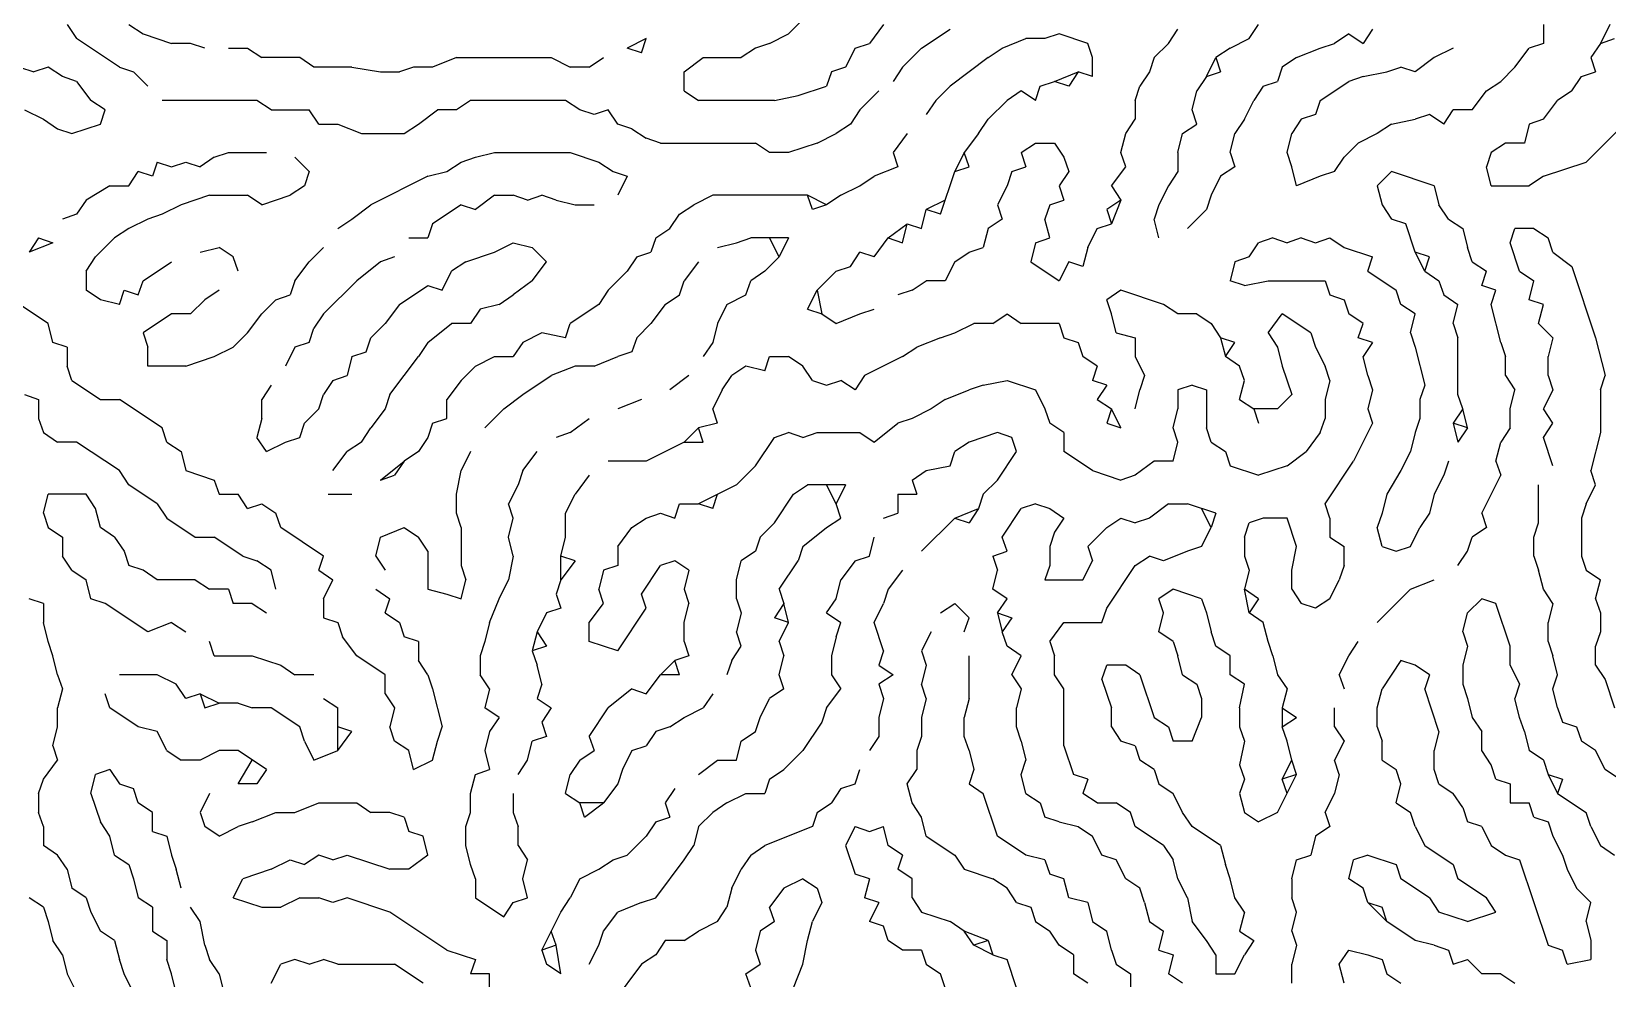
# Model space of a CAD drawing. Extents: x 15 to 2853, y 44 to 1438.
# Drawn here: x 1019.5 to 1351.5, y 1051 to 1250.5 of the extents above; entities that cross this region are included whole.
import ezdxf

# ---------------------------------------------------------------- set-up
doc = ezdxf.new("R2010")
doc.units = 0
doc.layers.add('SKETCH', color=1, linetype='CONTINUOUS')

msp = doc.modelspace()

# ---------------------------------------------------------------- linework, layer by layer
at = {"layer": 'SKETCH'}
for p, q in [((1027, 1252), (1029, 1249)), ((1040, 1252), (1043, 1250)), ((1179, 1250), (1183, 1254)), ((1199, 1252), (1196, 1248)), ((1276, 1249), (1278, 1252)), ((1338, 1252), (1338, 1248)), ((1352, 1252), (1350, 1248)), ((1038, 1243), (1029, 1249)), ((1043, 1250), (1049, 1248)), ((1149, 1249), (1145, 1247)), ((1148, 1246), (1149, 1249)), ((1175, 1248), (1179, 1250)), ((1207, 1247), (1213, 1251)), ((1224, 1247), (1229, 1249)), ((1233, 1249), (1229, 1249)), ((1236, 1250), (1233, 1249)), ((1242, 1248), (1236, 1250)), ((1259, 1248), (1261, 1251)), ((1272, 1247), (1276, 1249)), ((1297, 1250), (1294, 1248)), ((1297, 1250), (1300, 1248)), ((1302, 1251), (1300, 1248)), ((1350, 1248), (1353, 1249)), ((1053, 1248), (1049, 1248)), ((1056, 1247), (1053, 1248)), ((1061, 1247), (1065, 1247)), ((1065, 1247), (1068, 1245)), ((1076, 1245), (1068, 1245)), ((1079, 1243), (1076, 1245)), ((1109, 1245), (1104, 1243)), ((1109, 1245), (1129, 1245)), ((1129, 1245), (1133, 1243)), ((1137, 1243), (1140, 1245)), ((1148, 1246), (1145, 1247)), ((1157, 1242), (1161, 1245)), ((1161, 1245), (1169, 1245)), ((1172, 1247), (1169, 1245)), ((1175, 1248), (1172, 1247)), ((1193, 1247), (1191, 1243)), ((1193, 1247), (1196, 1248)), ((1203, 1243), (1207, 1247)), ((1221, 1245), (1213, 1239)), ((1221, 1245), (1224, 1247)), ((1243, 1245), (1242, 1248)), ((1243, 1241), (1243, 1245)), ((1256, 1245), (1255, 1242)), ((1259, 1248), (1256, 1245)), ((1267, 1241), (1269, 1245)), ((1272, 1247), (1269, 1245)), ((1269, 1245), (1270, 1242)), ((1286, 1245), (1283, 1243)), ((1286, 1245), (1291, 1247)), ((1291, 1247), (1294, 1248)), ((1315, 1245), (1311, 1242)), ((1319, 1247), (1315, 1245)), ((1332, 1243), (1335, 1247)), ((1338, 1248), (1335, 1247)), ((1350, 1248), (1348, 1245)), ((1348, 1245), (1349, 1242)), ((1017, 1243), (1020, 1242)), ((1023, 1243), (1020, 1242)), ((1026, 1241), (1023, 1243)), ((1038, 1243), (1041, 1242)), ((1044, 1239), (1041, 1242)), ((1087, 1243), (1079, 1243)), ((1087, 1243), (1093, 1242)), ((1093, 1242), (1097, 1242)), ((1100, 1243), (1097, 1242)), ((1104, 1243), (1100, 1243)), ((1137, 1243), (1133, 1243)), ((1157, 1238), (1157, 1242)), ((1188, 1242), (1187, 1239)), ((1191, 1243), (1188, 1242)), ((1203, 1243), (1201, 1240)), ((1235, 1240), (1240, 1242)), ((1240, 1242), (1238, 1239)), ((1243, 1241), (1240, 1242)), ((1255, 1242), (1253, 1239)), ((1267, 1241), (1270, 1242)), ((1283, 1243), (1282, 1240)), ((1300, 1241), (1305, 1242)), ((1305, 1242), (1308, 1243)), ((1311, 1242), (1308, 1243)), ((1329, 1240), (1332, 1243)), ((1346, 1241), (1349, 1242)), ((1029, 1240), (1026, 1241)), ((1029, 1240), (1032, 1236)), ((1181, 1237), (1187, 1239)), ((1213, 1239), (1210, 1236)), ((1231, 1236), (1232, 1239)), ((1232, 1239), (1235, 1240)), ((1238, 1239), (1235, 1240)), ((1252, 1236), (1253, 1239)), ((1267, 1241), (1265, 1238)), ((1279, 1239), (1277, 1236)), ((1279, 1239), (1282, 1240)), ((1291, 1236), (1297, 1240)), ((1300, 1241), (1297, 1240)), ((1326, 1238), (1329, 1240)), ((1344, 1238), (1346, 1241)), ((1035, 1234), (1032, 1236)), ((1067, 1236), (1047, 1236)), ((1070, 1234), (1067, 1236)), ((1112, 1236), (1109, 1234)), ((1132, 1236), (1112, 1236)), ((1135, 1234), (1132, 1236)), ((1157, 1238), (1160, 1236)), ((1176, 1236), (1160, 1236)), ((1176, 1236), (1181, 1237)), ((1198, 1238), (1194, 1234)), ((1210, 1236), (1208, 1233)), ((1221, 1232), (1225, 1236)), ((1228, 1238), (1225, 1236)), ((1231, 1236), (1228, 1238)), ((1252, 1236), (1252, 1232)), ((1264, 1234), (1265, 1238)), ((1275, 1232), (1277, 1236)), ((1291, 1236), (1290, 1233)), ((1323, 1234), (1326, 1238)), ((1338, 1232), (1341, 1236)), ((1344, 1238), (1341, 1236)), ((1018, 1234), (1022, 1232)), ((1022, 1232), (1025, 1230)), ((1034, 1231), (1035, 1234)), ((1070, 1234), (1078, 1234)), ((1080, 1231), (1078, 1234)), ((1101, 1231), (1105, 1234)), ((1109, 1234), (1105, 1234)), ((1138, 1233), (1135, 1234)), ((1141, 1234), (1138, 1233)), ((1143, 1231), (1141, 1234)), ((1194, 1234), (1192, 1231)), ((1219, 1229), (1221, 1232)), ((1250, 1229), (1252, 1232)), ((1265, 1231), (1264, 1234)), ((1275, 1232), (1273, 1229)), ((1287, 1232), (1285, 1229)), ((1290, 1233), (1287, 1232)), ((1306, 1231), (1311, 1232)), ((1314, 1233), (1311, 1232)), ((1317, 1231), (1314, 1233)), ((1317, 1231), (1319, 1234)), ((1323, 1234), (1319, 1234)), ((1338, 1232), (1335, 1231)), ((1025, 1230), (1028, 1229)), ((1028, 1229), (1034, 1231)), ((1080, 1231), (1084, 1231)), ((1084, 1231), (1089, 1229)), ((1089, 1229), (1098, 1229)), ((1098, 1229), (1101, 1231)), ((1146, 1230), (1143, 1231)), ((1146, 1230), (1149, 1228)), ((1185, 1227), (1189, 1229)), ((1192, 1231), (1189, 1229)), ((1204, 1229), (1201, 1225)), ((1219, 1229), (1216, 1225)), ((1249, 1225), (1250, 1229)), ((1261, 1225), (1262, 1229)), ((1262, 1229), (1265, 1231)), ((1272, 1225), (1273, 1229)), ((1284, 1225), (1285, 1229)), ((1303, 1229), (1299, 1227)), ((1306, 1231), (1303, 1229)), ((1335, 1231), (1334, 1227)), ((1347, 1223), (1355, 1231)), ((1152, 1227), (1149, 1228)), ((1152, 1227), (1172, 1227)), ((1175, 1225), (1172, 1227)), ((1185, 1227), (1179, 1225)), ((1228, 1225), (1231, 1227)), ((1231, 1227), (1235, 1227)), ((1235, 1227), (1237, 1224)), ((1299, 1227), (1296, 1224)), ((1330, 1227), (1327, 1225)), ((1334, 1227), (1330, 1227)), ((1046, 1223), (1045, 1220)), ((1046, 1223), (1049, 1222)), ((1049, 1222), (1052, 1223)), ((1052, 1223), (1055, 1222)), ((1058, 1224), (1055, 1222)), ((1058, 1224), (1061, 1225)), ((1061, 1225), (1069, 1225)), ((1075, 1224), (1078, 1221)), ((1107, 1221), (1110, 1223)), ((1110, 1223), (1113, 1224)), ((1113, 1224), (1117, 1225)), ((1117, 1225), (1133, 1225)), ((1133, 1225), (1139, 1223)), ((1139, 1223), (1142, 1221)), ((1179, 1225), (1175, 1225)), ((1202, 1222), (1197, 1220)), ((1201, 1225), (1202, 1222)), ((1216, 1225), (1214, 1221)), ((1214, 1221), (1217, 1222)), ((1217, 1222), (1216, 1225)), ((1226, 1221), (1229, 1222)), ((1228, 1225), (1229, 1222)), ((1237, 1224), (1238, 1221)), ((1247, 1218), (1250, 1222)), ((1250, 1222), (1249, 1225)), ((1261, 1225), (1261, 1221)), ((1273, 1222), (1270, 1220)), ((1272, 1225), (1273, 1222)), ((1285, 1222), (1284, 1225)), ((1286, 1218), (1285, 1222)), ((1294, 1221), (1296, 1224)), ((1327, 1225), (1326, 1222)), ((1327, 1218), (1326, 1222)), ((1338, 1220), (1347, 1223)), ((1040, 1218), (1042, 1221)), ((1045, 1220), (1042, 1221)), ((1078, 1221), (1077, 1218)), ((1103, 1220), (1091, 1214)), ((1103, 1220), (1107, 1221)), ((1142, 1221), (1145, 1220)), ((1145, 1220), (1143, 1216)), ((1194, 1218), (1197, 1220)), ((1211, 1212), (1214, 1221)), ((1226, 1221), (1225, 1218)), ((1238, 1221), (1236, 1218)), ((1261, 1221), (1259, 1218)), ((1270, 1220), (1268, 1216)), ((1291, 1220), (1286, 1218)), ((1294, 1221), (1291, 1220)), ((1306, 1221), (1303, 1218)), ((1315, 1218), (1306, 1221)), ((1338, 1220), (1335, 1218)), ((1036, 1218), (1031, 1215)), ((1036, 1218), (1040, 1218)), ((1057, 1216), (1051, 1214)), ((1057, 1216), (1065, 1216)), ((1068, 1214), (1065, 1216)), ((1068, 1214), (1074, 1216)), ((1077, 1218), (1074, 1216)), ((1117, 1216), (1113, 1213)), ((1117, 1216), (1121, 1216)), ((1124, 1215), (1121, 1216)), ((1124, 1215), (1127, 1216)), ((1130, 1215), (1127, 1216)), ((1163, 1216), (1159, 1214)), ((1183, 1216), (1163, 1216)), ((1184, 1213), (1183, 1216)), ((1187, 1214), (1183, 1216)), ((1190, 1216), (1187, 1214)), ((1190, 1216), (1194, 1218)), ((1225, 1218), (1223, 1214)), ((1236, 1218), (1237, 1215)), ((1247, 1218), (1249, 1215)), ((1259, 1218), (1257, 1214)), ((1268, 1216), (1267, 1213)), ((1303, 1218), (1304, 1214)), ((1315, 1218), (1316, 1214)), ((1327, 1218), (1335, 1218)), ((1029, 1212), (1026, 1211)), ((1031, 1215), (1029, 1212)), ((1047, 1212), (1044, 1211)), ((1051, 1214), (1047, 1212)), ((1087, 1211), (1091, 1214)), ((1110, 1214), (1104, 1210)), ((1110, 1214), (1113, 1213)), ((1130, 1215), (1134, 1214)), ((1134, 1214), (1138, 1214)), ((1154, 1209), (1156, 1212)), ((1156, 1212), (1159, 1214)), ((1187, 1214), (1184, 1213)), ((1207, 1209), (1208, 1213)), ((1212, 1215), (1208, 1213)), ((1211, 1212), (1208, 1213)), ((1223, 1214), (1224, 1211)), ((1234, 1214), (1233, 1211)), ((1234, 1214), (1237, 1215)), ((1249, 1215), (1246, 1213)), ((1246, 1213), (1247, 1210)), ((1249, 1215), (1247, 1210)), ((1257, 1214), (1256, 1211)), ((1263, 1209), (1267, 1213)), ((1304, 1214), (1306, 1211)), ((1318, 1211), (1316, 1214)), ((1040, 1209), (1037, 1207)), ((1044, 1211), (1040, 1209)), ((1084, 1209), (1087, 1211)), ((1104, 1210), (1103, 1207)), ((1151, 1207), (1154, 1209)), ((1200, 1207), (1204, 1210)), ((1203, 1206), (1204, 1210)), ((1204, 1210), (1207, 1209)), ((1221, 1209), (1220, 1205)), ((1224, 1211), (1221, 1209)), ((1234, 1207), (1233, 1211)), ((1242, 1205), (1244, 1209)), ((1244, 1209), (1247, 1210)), ((1257, 1207), (1256, 1211)), ((1309, 1210), (1306, 1211)), ((1311, 1204), (1309, 1210)), ((1318, 1211), (1321, 1209)), ((1321, 1209), (1322, 1205)), ((1331, 1206), (1332, 1209)), ((1336, 1209), (1332, 1209)), ((1336, 1209), (1339, 1207)), ((1021, 1207), (1019, 1204)), ((1024, 1206), (1019, 1204)), ((1021, 1207), (1024, 1206)), ((1033, 1203), (1037, 1207)), ((1099, 1207), (1103, 1207)), ((1117, 1204), (1121, 1206)), ((1121, 1206), (1125, 1205)), ((1151, 1207), (1150, 1204)), ((1164, 1205), (1168, 1206)), ((1168, 1206), (1171, 1207)), ((1179, 1207), (1171, 1207)), ((1177, 1203), (1175, 1207)), ((1179, 1207), (1177, 1203)), ((1197, 1203), (1200, 1207)), ((1200, 1207), (1203, 1206)), ((1231, 1206), (1230, 1202)), ((1231, 1206), (1234, 1207)), ((1276, 1203), (1278, 1206)), ((1281, 1207), (1278, 1206)), ((1281, 1207), (1284, 1206)), ((1287, 1207), (1284, 1206)), ((1287, 1207), (1290, 1206)), ((1290, 1206), (1293, 1207)), ((1293, 1207), (1296, 1205)), ((1333, 1200), (1331, 1206)), ((1340, 1204), (1339, 1207)), ((1031, 1200), (1033, 1203)), ((1043, 1198), (1049, 1202)), ((1055, 1204), (1059, 1205)), ((1062, 1203), (1059, 1205)), ((1063, 1200), (1062, 1203)), ((1075, 1198), (1078, 1202)), ((1081, 1205), (1078, 1202)), ((1093, 1202), (1088, 1198)), ((1096, 1203), (1093, 1202)), ((1111, 1202), (1108, 1200)), ((1111, 1202), (1117, 1204)), ((1125, 1205), (1128, 1202)), ((1125, 1198), (1128, 1202)), ((1147, 1203), (1145, 1200)), ((1147, 1203), (1150, 1204)), ((1160, 1202), (1157, 1198)), ((1174, 1200), (1177, 1203)), ((1192, 1201), (1194, 1204)), ((1197, 1203), (1194, 1204)), ((1214, 1202), (1212, 1198)), ((1214, 1202), (1217, 1204)), ((1217, 1204), (1220, 1205)), ((1230, 1202), (1236, 1198)), ((1238, 1202), (1236, 1198)), ((1241, 1201), (1238, 1202)), ((1242, 1205), (1241, 1201)), ((1273, 1202), (1272, 1198)), ((1276, 1203), (1273, 1202)), ((1296, 1205), (1302, 1203)), ((1301, 1200), (1302, 1203)), ((1313, 1200), (1311, 1204)), ((1314, 1203), (1311, 1204)), ((1313, 1200), (1314, 1203)), ((1323, 1202), (1322, 1205)), ((1323, 1202), (1326, 1200)), ((1340, 1204), (1344, 1201)), ((1031, 1200), (1031, 1196)), ((1106, 1196), (1108, 1200)), ((1141, 1196), (1145, 1200)), ((1174, 1200), (1171, 1198)), ((1189, 1200), (1185, 1196)), ((1189, 1200), (1192, 1201)), ((1301, 1200), (1307, 1196)), ((1313, 1200), (1316, 1198)), ((1325, 1197), (1326, 1200)), ((1333, 1200), (1336, 1198)), ((1344, 1201), (1349, 1186)), ((1034, 1194), (1031, 1196)), ((1038, 1193), (1039, 1196)), ((1039, 1196), (1042, 1195)), ((1042, 1195), (1043, 1198)), ((1059, 1196), (1056, 1194)), ((1075, 1198), (1074, 1195)), ((1088, 1198), (1081, 1191)), ((1097, 1193), (1103, 1197)), ((1103, 1197), (1106, 1196)), ((1125, 1198), (1121, 1195)), ((1141, 1196), (1139, 1193)), ((1156, 1195), (1157, 1198)), ((1170, 1195), (1171, 1198)), ((1183, 1192), (1185, 1196)), ((1185, 1196), (1186, 1191)), ((1205, 1196), (1202, 1195)), ((1205, 1196), (1208, 1198)), ((1212, 1198), (1208, 1198)), ((1249, 1196), (1246, 1194)), ((1258, 1193), (1249, 1196)), ((1275, 1197), (1272, 1198)), ((1275, 1197), (1280, 1198)), ((1280, 1198), (1292, 1198)), ((1292, 1198), (1293, 1195)), ((1308, 1193), (1307, 1196)), ((1316, 1198), (1317, 1195)), ((1328, 1196), (1325, 1197)), ((1327, 1193), (1328, 1196)), ((1335, 1194), (1336, 1198)), ((1023, 1189), (1017, 1193)), ((1038, 1193), (1034, 1194)), ((1053, 1191), (1056, 1194)), ((1071, 1194), (1068, 1191)), ((1071, 1194), (1074, 1195)), ((1097, 1193), (1094, 1189)), ((1114, 1192), (1112, 1189)), ((1118, 1193), (1114, 1192)), ((1118, 1193), (1121, 1195)), ((1139, 1193), (1133, 1189)), ((1153, 1193), (1150, 1189)), ((1153, 1193), (1156, 1195)), ((1166, 1193), (1164, 1189)), ((1166, 1193), (1170, 1195)), ((1183, 1192), (1186, 1191)), ((1194, 1191), (1197, 1192)), ((1247, 1191), (1246, 1194)), ((1261, 1191), (1258, 1193)), ((1293, 1195), (1296, 1194)), ((1296, 1194), (1297, 1191)), ((1311, 1191), (1308, 1193)), ((1317, 1195), (1320, 1193)), ((1319, 1189), (1320, 1193)), ((1329, 1185), (1327, 1193)), ((1338, 1193), (1335, 1194)), ((1337, 1189), (1338, 1193)), ((1024, 1185), (1023, 1189)), ((1049, 1191), (1043, 1187)), ((1053, 1191), (1049, 1191)), ((1065, 1187), (1068, 1191)), ((1081, 1191), (1079, 1188)), ((1091, 1186), (1094, 1189)), ((1103, 1185), (1108, 1189)), ((1112, 1189), (1108, 1189)), ((1132, 1186), (1133, 1189)), ((1150, 1189), (1147, 1186)), ((1164, 1189), (1163, 1185)), ((1186, 1191), (1189, 1189)), ((1189, 1189), (1194, 1191)), ((1214, 1187), (1218, 1189)), ((1222, 1189), (1218, 1189)), ((1222, 1189), (1225, 1191)), ((1225, 1191), (1228, 1189)), ((1236, 1189), (1228, 1189)), ((1236, 1189), (1237, 1186)), ((1248, 1187), (1247, 1191)), ((1265, 1191), (1261, 1191)), ((1265, 1191), (1268, 1189)), ((1268, 1189), (1270, 1186)), ((1280, 1187), (1283, 1191)), ((1289, 1187), (1283, 1191)), ((1300, 1189), (1297, 1191)), ((1299, 1186), (1300, 1189)), ((1310, 1187), (1311, 1191)), ((1319, 1189), (1320, 1186)), ((1340, 1186), (1337, 1189)), ((1043, 1187), (1044, 1184)), ((1062, 1184), (1065, 1187)), ((1078, 1185), (1079, 1188)), ((1090, 1183), (1091, 1186)), ((1127, 1187), (1123, 1185)), ((1132, 1186), (1127, 1187)), ((1147, 1186), (1146, 1183)), ((1211, 1186), (1206, 1184)), ((1211, 1186), (1214, 1187)), ((1237, 1186), (1240, 1185)), ((1248, 1187), (1252, 1186)), ((1252, 1186), (1252, 1182)), ((1273, 1185), (1270, 1186)), ((1270, 1186), (1271, 1182)), ((1280, 1187), (1282, 1184)), ((1289, 1187), (1290, 1184)), ((1302, 1185), (1299, 1186)), ((1310, 1187), (1311, 1184)), ((1320, 1174), (1320, 1186)), ((1340, 1186), (1339, 1182)), ((1349, 1186), (1351, 1178)), ((1027, 1184), (1024, 1185)), ((1027, 1184), (1027, 1180)), ((1044, 1180), (1044, 1184)), ((1052, 1180), (1058, 1182)), ((1058, 1182), (1062, 1184)), ((1075, 1184), (1073, 1180)), ((1078, 1185), (1075, 1184)), ((1087, 1182), (1086, 1178)), ((1087, 1182), (1090, 1183)), ((1095, 1174), (1101, 1182)), ((1103, 1185), (1101, 1182)), ((1113, 1180), (1117, 1182)), ((1117, 1182), (1121, 1182)), ((1123, 1185), (1121, 1182)), ((1138, 1180), (1143, 1182)), ((1146, 1183), (1143, 1182)), ((1163, 1185), (1161, 1182)), ((1174, 1179), (1175, 1182)), ((1175, 1182), (1179, 1182)), ((1182, 1180), (1179, 1182)), ((1203, 1182), (1195, 1178)), ((1203, 1182), (1206, 1184)), ((1240, 1185), (1241, 1182)), ((1244, 1180), (1241, 1182)), ((1252, 1182), (1254, 1178)), ((1271, 1182), (1273, 1185)), ((1274, 1180), (1271, 1182)), ((1282, 1184), (1283, 1180)), ((1290, 1184), (1292, 1180)), ((1302, 1185), (1300, 1182)), ((1301, 1178), (1300, 1182)), ((1311, 1184), (1313, 1176)), ((1329, 1185), (1330, 1182)), ((1330, 1178), (1330, 1182)), ((1339, 1178), (1339, 1182)), ((1028, 1177), (1027, 1180)), ((1052, 1180), (1044, 1180)), ((1113, 1180), (1110, 1177)), ((1134, 1180), (1129, 1178)), ((1138, 1180), (1134, 1180)), ((1170, 1180), (1167, 1178)), ((1174, 1179), (1170, 1180)), ((1184, 1177), (1182, 1180)), ((1244, 1180), (1243, 1177)), ((1275, 1177), (1274, 1180)), ((1283, 1180), (1285, 1174)), ((1293, 1177), (1292, 1180)), ((1028, 1177), (1034, 1173)), ((1070, 1176), (1068, 1173)), ((1083, 1177), (1081, 1174)), ((1083, 1177), (1086, 1178)), ((1110, 1177), (1107, 1173)), ((1123, 1174), (1129, 1178)), ((1158, 1178), (1154, 1175)), ((1165, 1175), (1167, 1178)), ((1184, 1177), (1187, 1176)), ((1187, 1176), (1190, 1177)), ((1193, 1175), (1190, 1177)), ((1195, 1178), (1193, 1175)), ((1220, 1176), (1217, 1175)), ((1220, 1176), (1225, 1177)), ((1225, 1177), (1231, 1175)), ((1246, 1176), (1243, 1177)), ((1246, 1176), (1244, 1173)), ((1254, 1178), (1253, 1175)), ((1264, 1176), (1261, 1175)), ((1264, 1176), (1267, 1175)), ((1274, 1173), (1275, 1177)), ((1293, 1177), (1292, 1173)), ((1301, 1178), (1302, 1175)), ((1313, 1176), (1312, 1173)), ((1330, 1178), (1332, 1175)), ((1339, 1178), (1340, 1175)), ((1350, 1175), (1351, 1178)), ((1018, 1174), (1021, 1173)), ((1021, 1173), (1021, 1169)), ((1034, 1173), (1038, 1173)), ((1047, 1167), (1038, 1173)), ((1068, 1169), (1068, 1173)), ((1080, 1171), (1081, 1174)), ((1095, 1174), (1094, 1171)), ((1107, 1169), (1107, 1173)), ((1119, 1171), (1123, 1174)), ((1148, 1173), (1143, 1171)), ((1165, 1175), (1163, 1171)), ((1212, 1173), (1209, 1171)), ((1212, 1173), (1217, 1175)), ((1231, 1175), (1233, 1171)), ((1244, 1173), (1247, 1171)), ((1252, 1171), (1253, 1175)), ((1261, 1175), (1261, 1171)), ((1267, 1175), (1267, 1167)), ((1274, 1173), (1277, 1171)), ((1285, 1174), (1282, 1171)), ((1292, 1173), (1292, 1169)), ((1302, 1175), (1301, 1171)), ((1312, 1173), (1312, 1169)), ((1321, 1171), (1320, 1174)), ((1331, 1171), (1332, 1175)), ((1340, 1175), (1338, 1171)), ((1350, 1175), (1350, 1166)), ((1021, 1169), (1022, 1166)), ((1068, 1169), (1067, 1165)), ((1077, 1168), (1080, 1171)), ((1094, 1171), (1091, 1167)), ((1104, 1168), (1107, 1169)), ((1115, 1167), (1119, 1171)), ((1133, 1166), (1137, 1169)), ((1164, 1168), (1163, 1171)), ((1205, 1169), (1202, 1168)), ((1209, 1171), (1205, 1169)), ((1233, 1171), (1234, 1168)), ((1247, 1171), (1246, 1168)), ((1249, 1167), (1247, 1171)), ((1260, 1167), (1261, 1171)), ((1282, 1171), (1277, 1171)), ((1277, 1171), (1278, 1168)), ((1291, 1166), (1292, 1169)), ((1301, 1171), (1302, 1168)), ((1312, 1169), (1311, 1166)), ((1321, 1171), (1319, 1168)), ((1322, 1167), (1321, 1171)), ((1331, 1167), (1331, 1171)), ((1340, 1168), (1338, 1171)), ((1022, 1166), (1025, 1164)), ((1048, 1164), (1047, 1167)), ((1076, 1165), (1077, 1168)), ((1089, 1164), (1091, 1167)), ((1104, 1168), (1103, 1165)), ((1133, 1166), (1130, 1165)), ((1157, 1164), (1160, 1167)), ((1164, 1168), (1160, 1167)), ((1161, 1164), (1160, 1167)), ((1176, 1165), (1179, 1166)), ((1182, 1165), (1179, 1166)), ((1182, 1165), (1185, 1166)), ((1185, 1166), (1194, 1166)), ((1194, 1166), (1197, 1164)), ((1197, 1164), (1202, 1168)), ((1223, 1166), (1217, 1164)), ((1226, 1165), (1223, 1166)), ((1237, 1166), (1234, 1168)), ((1237, 1166), (1237, 1162)), ((1246, 1168), (1249, 1167)), ((1261, 1164), (1260, 1167)), ((1268, 1164), (1267, 1167)), ((1291, 1166), (1288, 1162)), ((1302, 1168), (1298, 1160)), ((1311, 1166), (1310, 1162)), ((1322, 1167), (1319, 1168)), ((1319, 1168), (1320, 1164)), ((1322, 1167), (1320, 1164)), ((1331, 1167), (1329, 1164)), ((1338, 1165), (1340, 1168)), ((1350, 1166), (1348, 1158)), ((1029, 1164), (1025, 1164)), ((1038, 1158), (1029, 1164)), ((1048, 1164), (1051, 1162)), ((1051, 1162), (1052, 1158)), ((1069, 1162), (1067, 1165)), ((1069, 1162), (1073, 1164)), ((1073, 1164), (1076, 1165)), ((1083, 1158), (1086, 1162)), ((1089, 1164), (1086, 1162)), ((1101, 1162), (1098, 1160)), ((1103, 1165), (1101, 1162)), ((1112, 1162), (1110, 1158)), ((1123, 1158), (1126, 1162)), ((1157, 1164), (1149, 1160)), ((1157, 1164), (1161, 1164)), ((1172, 1159), (1176, 1165)), ((1213, 1159), (1214, 1162)), ((1217, 1164), (1214, 1162)), ((1223, 1156), (1227, 1162)), ((1227, 1162), (1226, 1165)), ((1243, 1158), (1237, 1162)), ((1260, 1160), (1261, 1164)), ((1268, 1164), (1271, 1162)), ((1271, 1162), (1272, 1159)), ((1284, 1159), (1288, 1162)), ((1310, 1162), (1308, 1158)), ((1328, 1160), (1329, 1164)), ((1340, 1159), (1338, 1165)), ((1093, 1156), (1098, 1160)), ((1098, 1160), (1096, 1157)), ((1149, 1160), (1141, 1160)), ((1172, 1159), (1168, 1155)), ((1208, 1158), (1213, 1159)), ((1256, 1160), (1252, 1157)), ((1260, 1160), (1256, 1160)), ((1272, 1159), (1278, 1157)), ((1284, 1159), (1278, 1157)), ((1292, 1151), (1298, 1160)), ((1318, 1160), (1317, 1157)), ((1328, 1160), (1329, 1157)), ((1040, 1155), (1038, 1158)), ((1052, 1158), (1058, 1156)), ((1058, 1156), (1059, 1153)), ((1093, 1156), (1096, 1157)), ((1109, 1153), (1110, 1158)), ((1123, 1158), (1122, 1155)), ((1137, 1157), (1134, 1153)), ((1205, 1156), (1208, 1158)), ((1205, 1156), (1206, 1153)), ((1223, 1156), (1220, 1153)), ((1243, 1158), (1249, 1156)), ((1252, 1157), (1249, 1156)), ((1308, 1158), (1305, 1153)), ((1317, 1157), (1315, 1153)), ((1325, 1149), (1329, 1157)), ((1349, 1155), (1348, 1158)), ((1022, 1149), (1023, 1153)), ((1031, 1153), (1023, 1153)), ((1033, 1150), (1031, 1153)), ((1046, 1151), (1040, 1155)), ((1059, 1153), (1063, 1153)), ((1065, 1150), (1063, 1153)), ((1082, 1153), (1087, 1153)), ((1109, 1149), (1109, 1153)), ((1122, 1155), (1120, 1151)), ((1132, 1149), (1134, 1153)), ((1168, 1155), (1160, 1151)), ((1163, 1150), (1164, 1153)), ((1176, 1147), (1180, 1153)), ((1180, 1153), (1183, 1155)), ((1191, 1155), (1183, 1155)), ((1189, 1151), (1187, 1155)), ((1191, 1155), (1189, 1151)), ((1202, 1153), (1202, 1149)), ((1202, 1153), (1206, 1153)), ((1220, 1153), (1219, 1150)), ((1305, 1153), (1304, 1149)), ((1315, 1153), (1314, 1149)), ((1337, 1147), (1337, 1155)), ((1347, 1151), (1349, 1155)), ((1022, 1149), (1023, 1146)), ((1034, 1146), (1033, 1150)), ((1046, 1151), (1048, 1148)), ((1065, 1150), (1068, 1151)), ((1068, 1151), (1071, 1149)), ((1072, 1146), (1071, 1149)), ((1110, 1146), (1109, 1149)), ((1121, 1148), (1120, 1151)), ((1132, 1144), (1132, 1149)), ((1149, 1148), (1152, 1149)), ((1152, 1149), (1155, 1148)), ((1155, 1148), (1156, 1151)), ((1156, 1151), (1160, 1151)), ((1163, 1150), (1160, 1151)), ((1190, 1148), (1189, 1151)), ((1199, 1148), (1202, 1149)), ((1214, 1148), (1219, 1150)), ((1219, 1150), (1217, 1147)), ((1224, 1144), (1228, 1150)), ((1231, 1151), (1228, 1150)), ((1231, 1151), (1234, 1150)), ((1234, 1150), (1237, 1148)), ((1259, 1151), (1255, 1148)), ((1259, 1151), (1263, 1151)), ((1269, 1149), (1263, 1151)), ((1268, 1146), (1266, 1150)), ((1269, 1149), (1268, 1146)), ((1293, 1148), (1292, 1151)), ((1304, 1149), (1303, 1146)), ((1314, 1149), (1312, 1146)), ((1325, 1149), (1326, 1146)), ((1347, 1151), (1346, 1148)), ((1023, 1146), (1026, 1144)), ((1037, 1144), (1034, 1146)), ((1048, 1148), (1054, 1144)), ((1081, 1140), (1072, 1146)), ((1093, 1144), (1098, 1146)), ((1098, 1146), (1101, 1144)), ((1110, 1146), (1110, 1138)), ((1120, 1144), (1121, 1148)), ((1143, 1142), (1146, 1146)), ((1146, 1146), (1149, 1148)), ((1173, 1144), (1176, 1147)), ((1182, 1142), (1187, 1146)), ((1187, 1146), (1190, 1148)), ((1207, 1141), (1214, 1148)), ((1214, 1148), (1217, 1147)), ((1237, 1148), (1235, 1145)), ((1242, 1142), (1246, 1146)), ((1246, 1146), (1249, 1148)), ((1249, 1148), (1252, 1147)), ((1255, 1148), (1252, 1147)), ((1266, 1142), (1268, 1146)), ((1275, 1144), (1276, 1147)), ((1279, 1148), (1276, 1147)), ((1284, 1148), (1279, 1148)), ((1286, 1142), (1284, 1148)), ((1293, 1148), (1293, 1144)), ((1304, 1142), (1303, 1146)), ((1310, 1142), (1312, 1146)), ((1326, 1146), (1323, 1144)), ((1336, 1144), (1337, 1147)), ((1346, 1148), (1346, 1140)), ((1026, 1144), (1026, 1140)), ((1037, 1144), (1039, 1141)), ((1054, 1144), (1058, 1144)), ((1064, 1140), (1058, 1144)), ((1092, 1140), (1093, 1144)), ((1103, 1141), (1101, 1144)), ((1121, 1140), (1120, 1144)), ((1131, 1140), (1132, 1144)), ((1173, 1144), (1172, 1141)), ((1196, 1140), (1197, 1144)), ((1225, 1141), (1224, 1144)), ((1235, 1145), (1234, 1142)), ((1275, 1144), (1275, 1140)), ((1293, 1144), (1296, 1142)), ((1322, 1141), (1323, 1144)), ((1336, 1140), (1336, 1144)), ((1028, 1137), (1026, 1140)), ((1039, 1141), (1040, 1138)), ((1064, 1140), (1067, 1139)), ((1070, 1137), (1067, 1139)), ((1080, 1137), (1081, 1140)), ((1092, 1140), (1094, 1137)), ((1103, 1141), (1103, 1133)), ((1121, 1140), (1120, 1135)), ((1134, 1139), (1131, 1140)), ((1131, 1135), (1131, 1140)), ((1134, 1139), (1131, 1135)), ((1143, 1142), (1143, 1138)), ((1155, 1139), (1152, 1138)), ((1158, 1137), (1155, 1139)), ((1168, 1135), (1169, 1139)), ((1172, 1141), (1169, 1139)), ((1177, 1133), (1181, 1139)), ((1182, 1142), (1181, 1139)), ((1193, 1139), (1190, 1135)), ((1193, 1139), (1196, 1140)), ((1222, 1140), (1225, 1141)), ((1222, 1140), (1223, 1137)), ((1234, 1142), (1234, 1138)), ((1241, 1135), (1243, 1139)), ((1242, 1142), (1243, 1139)), ((1252, 1138), (1255, 1140)), ((1258, 1139), (1255, 1140)), ((1263, 1141), (1258, 1139)), ((1266, 1142), (1263, 1141)), ((1275, 1140), (1276, 1137)), ((1285, 1137), (1286, 1142)), ((1296, 1138), (1296, 1142)), ((1304, 1142), (1307, 1141)), ((1307, 1141), (1310, 1142)), ((1320, 1138), (1322, 1141)), ((1336, 1140), (1337, 1137)), ((1346, 1140), (1347, 1137)), ((1028, 1137), (1031, 1135)), ((1043, 1137), (1040, 1138)), ((1046, 1135), (1043, 1137)), ((1071, 1133), (1070, 1137)), ((1080, 1137), (1083, 1135)), ((1110, 1138), (1111, 1135)), ((1140, 1137), (1139, 1133)), ((1143, 1138), (1140, 1137)), ((1148, 1132), (1152, 1138)), ((1158, 1137), (1157, 1133)), ((1203, 1137), (1200, 1133)), ((1222, 1133), (1223, 1137)), ((1234, 1138), (1233, 1135)), ((1246, 1129), (1252, 1138)), ((1276, 1137), (1275, 1133)), ((1285, 1133), (1285, 1137)), ((1296, 1138), (1295, 1135)), ((1338, 1133), (1337, 1137)), ((1347, 1137), (1350, 1135)), ((1032, 1131), (1031, 1135)), ((1054, 1135), (1046, 1135)), ((1054, 1135), (1057, 1133)), ((1061, 1133), (1057, 1133)), ((1061, 1133), (1062, 1130)), ((1081, 1131), (1083, 1135)), ((1092, 1133), (1095, 1131)), ((1103, 1133), (1107, 1132)), ((1110, 1131), (1111, 1135)), ((1118, 1131), (1120, 1135)), ((1131, 1135), (1130, 1132)), ((1140, 1130), (1139, 1133)), ((1157, 1133), (1158, 1130)), ((1168, 1131), (1168, 1135)), ((1177, 1133), (1178, 1130)), ((1189, 1131), (1190, 1135)), ((1200, 1133), (1199, 1130)), ((1225, 1131), (1222, 1133)), ((1233, 1135), (1241, 1135)), ((1260, 1133), (1257, 1131)), ((1266, 1131), (1260, 1133)), ((1276, 1128), (1275, 1133)), ((1278, 1131), (1275, 1133)), ((1285, 1133), (1287, 1130)), ((1293, 1131), (1295, 1135)), ((1303, 1126), (1310, 1133)), ((1310, 1133), (1315, 1135)), ((1340, 1130), (1338, 1133)), ((1349, 1131), (1350, 1135)), ((1022, 1130), (1019, 1131)), ((1022, 1130), (1022, 1126)), ((1035, 1130), (1032, 1131)), ((1044, 1124), (1035, 1130)), ((1066, 1130), (1062, 1130)), ((1066, 1130), (1069, 1128)), ((1081, 1131), (1081, 1127)), ((1094, 1128), (1095, 1131)), ((1107, 1132), (1110, 1131)), ((1116, 1126), (1118, 1131)), ((1131, 1129), (1128, 1128)), ((1130, 1132), (1131, 1129)), ((1137, 1126), (1140, 1130)), ((1143, 1120), (1149, 1129)), ((1149, 1129), (1148, 1132)), ((1157, 1126), (1158, 1130)), ((1168, 1131), (1169, 1128)), ((1178, 1130), (1176, 1127)), ((1179, 1126), (1178, 1130)), ((1187, 1128), (1189, 1131)), ((1197, 1126), (1199, 1130)), ((1211, 1128), (1214, 1130)), ((1214, 1130), (1217, 1127)), ((1223, 1128), (1225, 1131)), ((1245, 1126), (1246, 1129)), ((1258, 1128), (1257, 1131)), ((1266, 1131), (1267, 1128)), ((1278, 1131), (1276, 1128)), ((1290, 1129), (1287, 1130)), ((1293, 1131), (1290, 1129)), ((1322, 1128), (1325, 1131)), ((1328, 1130), (1325, 1131)), ((1331, 1121), (1328, 1130)), ((1340, 1130), (1339, 1126)), ((1349, 1131), (1350, 1128)), ((1023, 1122), (1022, 1126)), ((1049, 1126), (1044, 1124)), ((1049, 1126), (1052, 1124)), ((1081, 1127), (1084, 1126)), ((1084, 1126), (1085, 1123)), ((1094, 1128), (1097, 1126)), ((1097, 1126), (1098, 1123)), ((1116, 1126), (1115, 1122)), ((1128, 1128), (1126, 1124)), ((1137, 1122), (1137, 1126)), ((1157, 1122), (1157, 1126)), ((1169, 1128), (1168, 1124)), ((1179, 1126), (1176, 1127)), ((1177, 1122), (1179, 1126)), ((1187, 1128), (1190, 1126)), ((1189, 1123), (1190, 1126)), ((1199, 1120), (1197, 1126)), ((1216, 1124), (1217, 1127)), ((1223, 1128), (1226, 1127)), ((1223, 1128), (1224, 1124)), ((1226, 1127), (1224, 1124)), ((1234, 1122), (1237, 1126)), ((1237, 1126), (1245, 1126)), ((1257, 1124), (1258, 1128)), ((1267, 1128), (1268, 1124)), ((1279, 1126), (1276, 1128)), ((1280, 1122), (1279, 1126)), ((1321, 1124), (1322, 1128)), ((1339, 1122), (1339, 1126)), ((1350, 1128), (1350, 1124)), ((1088, 1119), (1085, 1123)), ((1101, 1122), (1098, 1123)), ((1126, 1124), (1125, 1120)), ((1126, 1124), (1128, 1121)), ((1169, 1121), (1168, 1124)), ((1189, 1123), (1188, 1119)), ((1209, 1124), (1207, 1120)), ((1225, 1121), (1224, 1124)), ((1260, 1122), (1257, 1124)), ((1269, 1121), (1268, 1124)), ((1321, 1124), (1322, 1121)), ((1350, 1124), (1349, 1121)), ((1024, 1119), (1023, 1122)), ((1025, 1115), (1024, 1119)), ((1058, 1119), (1057, 1122)), ((1058, 1119), (1066, 1119)), ((1066, 1119), (1072, 1117)), ((1094, 1115), (1088, 1119)), ((1101, 1122), (1101, 1118)), ((1115, 1122), (1114, 1119)), ((1114, 1119), (1114, 1115)), ((1128, 1121), (1125, 1120)), ((1125, 1120), (1126, 1117)), ((1143, 1120), (1137, 1122)), ((1158, 1119), (1155, 1118)), ((1157, 1122), (1158, 1119)), ((1167, 1118), (1169, 1121)), ((1177, 1122), (1178, 1119)), ((1177, 1115), (1178, 1119)), ((1188, 1119), (1188, 1115)), ((1199, 1120), (1198, 1117)), ((1207, 1120), (1208, 1117)), ((1217, 1110), (1217, 1119)), ((1228, 1119), (1225, 1121)), ((1226, 1115), (1228, 1119)), ((1234, 1122), (1235, 1119)), ((1235, 1115), (1235, 1119)), ((1260, 1122), (1261, 1119)), ((1262, 1115), (1261, 1119)), ((1272, 1119), (1269, 1121)), ((1272, 1115), (1272, 1119)), ((1281, 1119), (1280, 1122)), ((1281, 1119), (1282, 1115)), ((1295, 1115), (1297, 1119)), ((1297, 1119), (1299, 1122)), ((1322, 1121), (1321, 1117)), ((1331, 1117), (1331, 1121)), ((1339, 1122), (1340, 1119)), ((1341, 1115), (1340, 1119)), ((1349, 1117), (1349, 1121)), ((1072, 1117), (1075, 1115)), ((1103, 1115), (1101, 1118)), ((1127, 1113), (1126, 1117)), ((1152, 1115), (1155, 1118)), ((1156, 1115), (1155, 1118)), ((1167, 1118), (1166, 1115)), ((1198, 1117), (1201, 1115)), ((1208, 1117), (1207, 1113)), ((1245, 1114), (1246, 1117)), ((1250, 1117), (1246, 1117)), ((1253, 1115), (1250, 1117)), ((1308, 1118), (1304, 1112)), ((1311, 1117), (1308, 1118)), ((1314, 1115), (1311, 1117)), ((1321, 1117), (1321, 1113)), ((1331, 1117), (1333, 1113)), ((1349, 1117), (1351, 1114)), ((1025, 1115), (1026, 1112)), ((1046, 1115), (1038, 1115)), ((1050, 1113), (1046, 1115)), ((1052, 1110), (1050, 1113)), ((1079, 1115), (1075, 1115)), ((1094, 1111), (1094, 1115)), ((1103, 1115), (1104, 1112)), ((1116, 1112), (1114, 1115)), ((1127, 1113), (1126, 1110)), ((1149, 1111), (1152, 1115)), ((1156, 1115), (1152, 1115)), ((1178, 1112), (1177, 1115)), ((1188, 1115), (1190, 1112)), ((1201, 1115), (1198, 1113)), ((1198, 1113), (1199, 1110)), ((1208, 1110), (1207, 1113)), ((1226, 1115), (1228, 1112)), ((1237, 1112), (1235, 1115)), ((1245, 1114), (1247, 1108)), ((1253, 1115), (1256, 1106)), ((1262, 1115), (1265, 1113)), ((1265, 1113), (1266, 1110)), ((1275, 1113), (1272, 1115)), ((1274, 1108), (1275, 1113)), ((1282, 1115), (1284, 1112)), ((1295, 1115), (1296, 1112)), ((1314, 1115), (1313, 1112)), ((1321, 1113), (1322, 1110)), ((1333, 1113), (1332, 1110)), ((1340, 1112), (1341, 1115)), ((1351, 1114), (1353, 1108)), ((1026, 1112), (1025, 1108)), ((1036, 1108), (1035, 1111)), ((1055, 1111), (1052, 1110)), ((1055, 1111), (1056, 1108)), ((1055, 1111), (1059, 1109)), ((1056, 1108), (1059, 1109)), ((1063, 1109), (1059, 1109)), ((1063, 1109), (1066, 1108)), ((1081, 1110), (1084, 1108)), ((1094, 1111), (1096, 1108)), ((1104, 1112), (1106, 1104)), ((1116, 1112), (1115, 1108)), ((1126, 1110), (1129, 1108)), ((1146, 1112), (1141, 1108)), ((1146, 1112), (1149, 1111)), ((1163, 1111), (1161, 1108)), ((1173, 1106), (1175, 1110)), ((1178, 1112), (1175, 1110)), ((1187, 1108), (1190, 1112)), ((1199, 1110), (1198, 1106)), ((1208, 1110), (1207, 1106)), ((1217, 1110), (1216, 1106)), ((1228, 1112), (1227, 1108)), ((1237, 1100), (1237, 1112)), ((1266, 1110), (1266, 1106)), ((1284, 1112), (1283, 1108)), ((1303, 1108), (1304, 1112)), ((1316, 1103), (1313, 1112)), ((1322, 1110), (1323, 1106)), ((1333, 1106), (1332, 1110)), ((1341, 1108), (1340, 1112)), ((1025, 1104), (1025, 1108)), ((1042, 1104), (1036, 1108)), ((1070, 1108), (1066, 1108)), ((1076, 1104), (1070, 1108)), ((1084, 1099), (1084, 1108)), ((1096, 1108), (1095, 1104)), ((1118, 1106), (1115, 1108)), ((1118, 1106), (1116, 1103)), ((1129, 1108), (1127, 1105)), ((1137, 1102), (1141, 1108)), ((1154, 1104), (1157, 1106)), ((1157, 1106), (1161, 1108)), ((1172, 1103), (1173, 1106)), ((1187, 1108), (1186, 1105)), ((1198, 1106), (1198, 1102)), ((1207, 1106), (1207, 1102)), ((1216, 1102), (1216, 1106)), ((1227, 1104), (1227, 1108)), ((1247, 1104), (1247, 1108)), ((1256, 1106), (1259, 1104)), ((1264, 1101), (1266, 1106)), ((1274, 1108), (1274, 1104)), ((1283, 1108), (1286, 1106)), ((1283, 1108), (1283, 1104)), ((1283, 1104), (1286, 1106)), ((1294, 1104), (1294, 1108)), ((1303, 1104), (1303, 1108)), ((1323, 1106), (1325, 1103)), ((1334, 1103), (1333, 1106)), ((1341, 1108), (1342, 1105)), ((1024, 1100), (1025, 1104)), ((1046, 1103), (1042, 1104)), ((1048, 1099), (1046, 1103)), ((1077, 1101), (1076, 1104)), ((1087, 1103), (1084, 1104)), ((1084, 1099), (1087, 1103)), ((1096, 1101), (1095, 1104)), ((1105, 1101), (1106, 1104)), ((1116, 1103), (1115, 1099)), ((1127, 1105), (1128, 1102)), ((1151, 1103), (1149, 1100)), ((1154, 1104), (1151, 1103)), ((1169, 1101), (1172, 1103)), ((1186, 1105), (1182, 1099)), ((1228, 1101), (1227, 1104)), ((1247, 1104), (1249, 1101)), ((1259, 1104), (1260, 1101)), ((1274, 1104), (1275, 1101)), ((1284, 1101), (1283, 1104)), ((1294, 1104), (1296, 1101)), ((1303, 1104), (1304, 1101)), ((1316, 1103), (1315, 1099)), ((1325, 1099), (1325, 1103)), ((1334, 1103), (1335, 1099)), ((1342, 1105), (1345, 1104)), ((1345, 1104), (1346, 1101)), ((1024, 1100), (1025, 1097)), ((1048, 1099), (1051, 1097)), ((1059, 1099), (1055, 1097)), ((1063, 1099), (1059, 1099)), ((1069, 1095), (1063, 1099)), ((1077, 1101), (1079, 1097)), ((1079, 1097), (1084, 1099)), ((1099, 1099), (1096, 1101)), ((1100, 1095), (1099, 1099)), ((1104, 1097), (1105, 1101)), ((1115, 1099), (1116, 1095)), ((1124, 1097), (1125, 1101)), ((1128, 1102), (1125, 1101)), ((1135, 1097), (1138, 1099)), ((1137, 1102), (1138, 1099)), ((1146, 1099), (1144, 1095)), ((1146, 1099), (1149, 1100)), ((1168, 1097), (1169, 1101)), ((1178, 1095), (1182, 1099)), ((1198, 1102), (1196, 1099)), ((1207, 1102), (1206, 1099)), ((1206, 1099), (1206, 1095)), ((1217, 1099), (1216, 1102)), ((1217, 1099), (1218, 1095)), ((1228, 1101), (1229, 1097)), ((1237, 1100), (1239, 1094)), ((1252, 1100), (1249, 1101)), ((1252, 1100), (1253, 1097)), ((1264, 1101), (1260, 1101)), ((1275, 1101), (1274, 1096)), ((1285, 1097), (1284, 1101)), ((1296, 1101), (1294, 1097)), ((1304, 1097), (1304, 1101)), ((1315, 1095), (1315, 1099)), ((1327, 1096), (1325, 1099)), ((1338, 1097), (1335, 1099)), ((1349, 1099), (1346, 1101)), ((1351, 1095), (1349, 1099)), ((1022, 1093), (1025, 1097)), ((1055, 1097), (1051, 1097)), ((1063, 1092), (1066, 1097)), ((1100, 1095), (1104, 1097)), ((1122, 1094), (1124, 1097)), ((1135, 1097), (1133, 1094)), ((1160, 1094), (1164, 1097)), ((1164, 1097), (1168, 1097)), ((1228, 1094), (1229, 1097)), ((1256, 1095), (1253, 1097)), ((1274, 1096), (1275, 1093)), ((1283, 1093), (1285, 1097)), ((1286, 1094), (1285, 1097)), ((1295, 1094), (1294, 1097)), ((1304, 1097), (1307, 1095)), ((1328, 1093), (1327, 1096)), ((1338, 1097), (1339, 1094)), ((1021, 1090), (1022, 1093)), ((1032, 1090), (1033, 1094)), ((1036, 1095), (1033, 1094)), ((1036, 1095), (1038, 1092)), ((1069, 1095), (1067, 1092)), ((1112, 1090), (1113, 1094)), ((1113, 1094), (1116, 1095)), ((1132, 1090), (1133, 1094)), ((1144, 1095), (1143, 1092)), ((1175, 1093), (1174, 1090)), ((1175, 1093), (1178, 1095)), ((1193, 1092), (1194, 1095)), ((1204, 1092), (1206, 1095)), ((1218, 1095), (1217, 1092)), ((1229, 1090), (1228, 1094)), ((1242, 1093), (1239, 1094)), ((1242, 1093), (1241, 1090)), ((1256, 1095), (1257, 1092)), ((1275, 1093), (1274, 1090)), ((1282, 1086), (1286, 1094)), ((1286, 1094), (1283, 1093)), ((1284, 1090), (1283, 1093)), ((1295, 1094), (1294, 1090)), ((1308, 1092), (1307, 1095)), ((1316, 1092), (1315, 1095)), ((1328, 1093), (1331, 1092)), ((1339, 1094), (1342, 1093)), ((1339, 1094), (1341, 1090)), ((1342, 1093), (1341, 1090)), ((1354, 1093), (1351, 1095)), ((1021, 1090), (1021, 1086)), ((1032, 1090), (1034, 1084)), ((1038, 1092), (1041, 1091)), ((1042, 1088), (1041, 1091)), ((1057, 1090), (1055, 1086)), ((1067, 1092), (1063, 1092)), ((1112, 1086), (1112, 1090)), ((1121, 1090), (1121, 1086)), ((1132, 1090), (1135, 1088)), ((1143, 1092), (1140, 1088)), ((1155, 1091), (1153, 1088)), ((1166, 1088), (1170, 1090)), ((1170, 1090), (1174, 1090)), ((1190, 1091), (1188, 1088)), ((1190, 1091), (1193, 1092)), ((1205, 1088), (1204, 1092)), ((1217, 1092), (1220, 1090)), ((1223, 1081), (1220, 1090)), ((1229, 1090), (1232, 1088)), ((1244, 1088), (1241, 1090)), ((1257, 1092), (1260, 1090)), ((1262, 1086), (1260, 1090)), ((1274, 1090), (1275, 1086)), ((1292, 1086), (1294, 1090)), ((1307, 1088), (1308, 1092)), ((1316, 1092), (1319, 1090)), ((1321, 1087), (1319, 1090)), ((1331, 1092), (1331, 1088)), ((1341, 1090), (1347, 1086)), ((1022, 1083), (1021, 1086)), ((1045, 1086), (1042, 1088)), ((1045, 1082), (1045, 1086)), ((1055, 1086), (1056, 1083)), ((1066, 1084), (1071, 1086)), ((1071, 1086), (1075, 1086)), ((1075, 1086), (1080, 1088)), ((1080, 1088), (1088, 1088)), ((1088, 1088), (1091, 1086)), ((1095, 1086), (1091, 1086)), ((1098, 1085), (1095, 1086)), ((1111, 1083), (1112, 1086)), ((1121, 1086), (1122, 1083)), ((1140, 1088), (1135, 1088)), ((1136, 1085), (1135, 1088)), ((1136, 1085), (1140, 1088)), ((1153, 1088), (1154, 1085)), ((1160, 1083), (1163, 1086)), ((1166, 1088), (1163, 1086)), ((1185, 1086), (1184, 1083)), ((1185, 1086), (1188, 1088)), ((1207, 1085), (1205, 1088)), ((1232, 1088), (1233, 1085)), ((1244, 1088), (1248, 1088)), ((1251, 1086), (1248, 1088)), ((1252, 1083), (1251, 1086)), ((1264, 1083), (1262, 1086)), ((1275, 1086), (1278, 1084)), ((1282, 1086), (1278, 1084)), ((1292, 1086), (1293, 1083)), ((1307, 1088), (1310, 1086)), ((1311, 1083), (1310, 1086)), ((1321, 1087), (1322, 1084)), ((1331, 1088), (1335, 1088)), ((1336, 1085), (1335, 1088)), ((1348, 1083), (1347, 1086)), ((1022, 1083), (1022, 1079)), ((1036, 1081), (1034, 1084)), ((1059, 1081), (1056, 1083)), ((1059, 1081), (1063, 1083)), ((1066, 1084), (1063, 1083)), ((1098, 1085), (1099, 1082)), ((1111, 1079), (1111, 1083)), ((1122, 1079), (1122, 1083)), ((1151, 1084), (1149, 1081)), ((1151, 1084), (1154, 1085)), ((1160, 1083), (1159, 1079)), ((1184, 1083), (1174, 1079)), ((1193, 1083), (1191, 1079)), ((1193, 1083), (1196, 1082)), ((1196, 1082), (1199, 1083)), ((1200, 1079), (1199, 1083)), ((1208, 1081), (1207, 1085)), ((1236, 1084), (1233, 1085)), ((1236, 1084), (1240, 1083)), ((1240, 1083), (1243, 1081)), ((1258, 1079), (1252, 1083)), ((1270, 1079), (1264, 1083)), ((1293, 1083), (1290, 1081)), ((1311, 1083), (1313, 1079)), ((1325, 1083), (1322, 1084)), ((1325, 1083), (1327, 1079)), ((1336, 1085), (1339, 1084)), ((1339, 1084), (1340, 1081)), ((1348, 1083), (1350, 1079)), ((1025, 1077), (1022, 1079)), ((1037, 1077), (1036, 1081)), ((1045, 1082), (1048, 1081)), ((1048, 1081), (1049, 1077)), ((1102, 1081), (1099, 1082)), ((1103, 1077), (1102, 1081)), ((1112, 1075), (1111, 1079)), ((1122, 1079), (1124, 1076)), ((1145, 1077), (1149, 1081)), ((1157, 1076), (1159, 1079)), ((1171, 1077), (1174, 1079)), ((1191, 1079), (1193, 1073)), ((1203, 1077), (1200, 1079)), ((1208, 1081), (1214, 1077)), ((1229, 1077), (1223, 1081)), ((1245, 1077), (1243, 1081)), ((1258, 1079), (1260, 1076)), ((1270, 1079), (1271, 1075)), ((1290, 1081), (1289, 1077)), ((1313, 1079), (1319, 1075)), ((1327, 1079), (1330, 1077)), ((1340, 1081), (1342, 1077)), ((1350, 1079), (1353, 1077)), ((1027, 1074), (1025, 1077)), ((1037, 1077), (1040, 1075)), ((1049, 1077), (1050, 1074)), ((1070, 1074), (1074, 1076)), ((1074, 1076), (1077, 1075)), ((1080, 1077), (1077, 1075)), ((1083, 1076), (1080, 1077)), ((1083, 1076), (1086, 1077)), ((1086, 1077), (1095, 1074)), ((1103, 1077), (1099, 1074)), ((1123, 1072), (1124, 1076)), ((1139, 1074), (1142, 1076)), ((1142, 1076), (1145, 1077)), ((1151, 1068), (1157, 1076)), ((1171, 1077), (1169, 1074)), ((1203, 1077), (1202, 1074)), ((1214, 1077), (1216, 1074)), ((1233, 1076), (1229, 1077)), ((1233, 1076), (1234, 1073)), ((1248, 1076), (1245, 1077)), ((1250, 1072), (1248, 1076)), ((1261, 1072), (1260, 1076)), ((1285, 1072), (1286, 1076)), ((1286, 1076), (1289, 1077)), ((1297, 1072), (1298, 1076)), ((1301, 1077), (1298, 1076)), ((1301, 1077), (1307, 1075)), ((1330, 1077), (1333, 1076)), ((1333, 1076), (1339, 1058)), ((1342, 1077), (1343, 1074)), ((1027, 1074), (1028, 1070)), ((1040, 1075), (1041, 1072)), ((1051, 1070), (1050, 1074)), ((1070, 1074), (1064, 1072)), ((1099, 1074), (1095, 1074)), ((1113, 1072), (1112, 1075)), ((1135, 1072), (1139, 1074)), ((1167, 1070), (1169, 1074)), ((1196, 1072), (1193, 1073)), ((1205, 1072), (1202, 1074)), ((1216, 1074), (1222, 1072)), ((1237, 1072), (1234, 1073)), ((1272, 1072), (1271, 1075)), ((1307, 1075), (1308, 1072)), ((1319, 1075), (1320, 1072)), ((1343, 1074), (1345, 1070)), ((1031, 1068), (1028, 1070)), ((1041, 1072), (1042, 1068)), ((1062, 1068), (1064, 1072)), ((1113, 1072), (1113, 1068)), ((1124, 1068), (1123, 1072)), ((1135, 1072), (1133, 1068)), ((1167, 1070), (1166, 1066)), ((1178, 1070), (1175, 1066)), ((1182, 1072), (1178, 1070)), ((1182, 1072), (1185, 1070)), ((1185, 1070), (1186, 1067)), ((1196, 1072), (1195, 1068)), ((1205, 1068), (1205, 1072)), ((1225, 1070), (1222, 1072)), ((1227, 1067), (1225, 1070)), ((1238, 1068), (1237, 1072)), ((1253, 1070), (1250, 1072)), ((1254, 1067), (1253, 1070)), ((1263, 1068), (1261, 1072)), ((1273, 1068), (1272, 1072)), ((1285, 1072), (1285, 1068)), ((1300, 1070), (1297, 1072)), ((1301, 1067), (1300, 1070)), ((1314, 1068), (1308, 1072)), ((1326, 1068), (1320, 1072)), ((1348, 1067), (1345, 1070)), ((1022, 1066), (1019, 1068)), ((1022, 1066), (1023, 1063)), ((1031, 1068), (1032, 1065)), ((1045, 1066), (1042, 1068)), ((1045, 1066), (1045, 1061)), ((1055, 1063), (1053, 1066)), ((1062, 1068), (1068, 1066)), ((1068, 1066), (1072, 1066)), ((1076, 1068), (1072, 1066)), ((1076, 1068), (1080, 1068)), ((1083, 1067), (1080, 1068)), ((1086, 1068), (1083, 1067)), ((1095, 1065), (1086, 1068)), ((1113, 1068), (1119, 1064)), ((1119, 1064), (1121, 1067)), ((1121, 1067), (1124, 1068)), ((1131, 1065), (1133, 1068)), ((1148, 1067), (1143, 1065)), ((1148, 1067), (1151, 1068)), ((1164, 1063), (1166, 1066)), ((1176, 1063), (1175, 1066)), ((1186, 1067), (1184, 1063)), ((1198, 1067), (1195, 1068)), ((1198, 1067), (1196, 1063)), ((1205, 1068), (1207, 1065)), ((1227, 1067), (1230, 1066)), ((1230, 1066), (1231, 1063)), ((1242, 1067), (1238, 1068)), ((1242, 1067), (1243, 1063)), ((1254, 1067), (1255, 1063)), ((1263, 1068), (1264, 1063)), ((1275, 1065), (1273, 1068)), ((1286, 1065), (1285, 1068)), ((1301, 1067), (1304, 1066)), ((1301, 1067), (1305, 1063)), ((1305, 1063), (1304, 1066)), ((1314, 1068), (1316, 1065)), ((1328, 1065), (1326, 1068)), ((1347, 1063), (1348, 1067)), ((1023, 1063), (1024, 1059)), ((1032, 1065), (1034, 1061)), ((1056, 1058), (1055, 1063)), ((1107, 1057), (1095, 1065)), ((1127, 1057), (1131, 1065)), ((1140, 1061), (1143, 1065)), ((1164, 1063), (1160, 1061)), ((1176, 1063), (1173, 1061)), ((1183, 1059), (1184, 1063)), ((1199, 1062), (1196, 1063)), ((1207, 1065), (1213, 1063)), ((1216, 1061), (1213, 1063)), ((1231, 1063), (1234, 1061)), ((1243, 1063), (1246, 1061)), ((1255, 1063), (1258, 1061)), ((1267, 1059), (1264, 1063)), ((1275, 1065), (1274, 1061)), ((1285, 1061), (1286, 1065)), ((1311, 1059), (1305, 1063)), ((1322, 1063), (1316, 1065)), ((1322, 1063), (1328, 1065)), ((1347, 1063), (1348, 1059)), ((1037, 1059), (1034, 1061)), ((1045, 1061), (1048, 1059)), ((1130, 1058), (1129, 1061)), ((1139, 1058), (1140, 1061)), ((1157, 1059), (1160, 1061)), ((1173, 1061), (1172, 1057)), ((1200, 1059), (1199, 1062)), ((1221, 1059), (1216, 1061)), ((1218, 1058), (1216, 1061)), ((1236, 1058), (1234, 1061)), ((1247, 1057), (1246, 1061)), ((1257, 1057), (1258, 1061)), ((1274, 1061), (1277, 1059)), ((1285, 1061), (1286, 1058)), ((1026, 1056), (1024, 1059)), ((1026, 1056), (1027, 1052)), ((1037, 1059), (1038, 1055)), ((1048, 1059), (1048, 1055)), ((1056, 1058), (1057, 1055)), ((1107, 1057), (1113, 1055)), ((1130, 1058), (1127, 1057)), ((1127, 1057), (1128, 1054)), ((1131, 1052), (1130, 1058)), ((1137, 1054), (1139, 1058)), ((1151, 1056), (1148, 1054)), ((1153, 1059), (1151, 1056)), ((1157, 1059), (1153, 1059)), ((1172, 1057), (1173, 1054)), ((1182, 1054), (1183, 1059)), ((1203, 1057), (1200, 1059)), ((1207, 1057), (1203, 1057)), ((1207, 1057), (1208, 1054)), ((1221, 1059), (1218, 1058)), ((1222, 1056), (1218, 1058)), ((1221, 1059), (1222, 1056)), ((1222, 1056), (1225, 1055)), ((1239, 1056), (1236, 1058)), ((1239, 1056), (1239, 1052)), ((1247, 1057), (1248, 1054)), ((1257, 1057), (1260, 1056)), ((1260, 1056), (1259, 1052)), ((1269, 1056), (1267, 1059)), ((1269, 1056), (1269, 1052)), ((1273, 1052), (1275, 1056)), ((1277, 1059), (1275, 1056)), ((1286, 1058), (1285, 1054)), ((1295, 1054), (1297, 1057)), ((1297, 1057), (1301, 1056)), ((1301, 1056), (1304, 1055)), ((1315, 1058), (1311, 1059)), ((1315, 1058), (1318, 1057)), ((1318, 1057), (1319, 1054)), ((1339, 1058), (1342, 1057)), ((1343, 1054), (1342, 1057)), ((1348, 1059), (1348, 1055)), ((1039, 1052), (1038, 1055)), ((1049, 1052), (1048, 1055)), ((1059, 1052), (1057, 1055)), ((1070, 1050), (1072, 1054)), ((1075, 1055), (1072, 1054)), ((1078, 1054), (1075, 1055)), ((1078, 1054), (1081, 1055)), ((1084, 1054), (1081, 1055)), ((1084, 1054), (1096, 1054)), ((1102, 1050), (1096, 1054)), ((1113, 1055), (1112, 1052)), ((1131, 1052), (1128, 1054)), ((1148, 1054), (1142, 1046)), ((1170, 1052), (1173, 1054)), ((1180, 1049), (1182, 1054)), ((1208, 1054), (1211, 1052)), ((1227, 1049), (1225, 1055)), ((1248, 1054), (1251, 1052)), ((1285, 1050), (1285, 1054)), ((1296, 1050), (1295, 1054)), ((1304, 1055), (1305, 1052)), ((1319, 1054), (1322, 1055)), ((1322, 1055), (1325, 1052)), ((1343, 1054), (1348, 1055)), ((1027, 1052), (1031, 1044)), ((1041, 1048), (1039, 1052)), ((1050, 1048), (1049, 1052)), ((1059, 1052), (1060, 1048)), ((1116, 1052), (1112, 1052)), ((1116, 1048), (1116, 1052)), ((1171, 1049), (1170, 1052)), ((1212, 1049), (1211, 1052)), ((1242, 1050), (1239, 1052)), ((1251, 1052), (1251, 1048)), ((1262, 1050), (1259, 1052)), ((1269, 1052), (1273, 1052)), ((1305, 1052), (1308, 1050)), ((1329, 1052), (1325, 1052)), ((1329, 1052), (1332, 1050))]:
    msp.add_line(p, q, dxfattribs=at)

doc.saveas('drawing.dxf')
